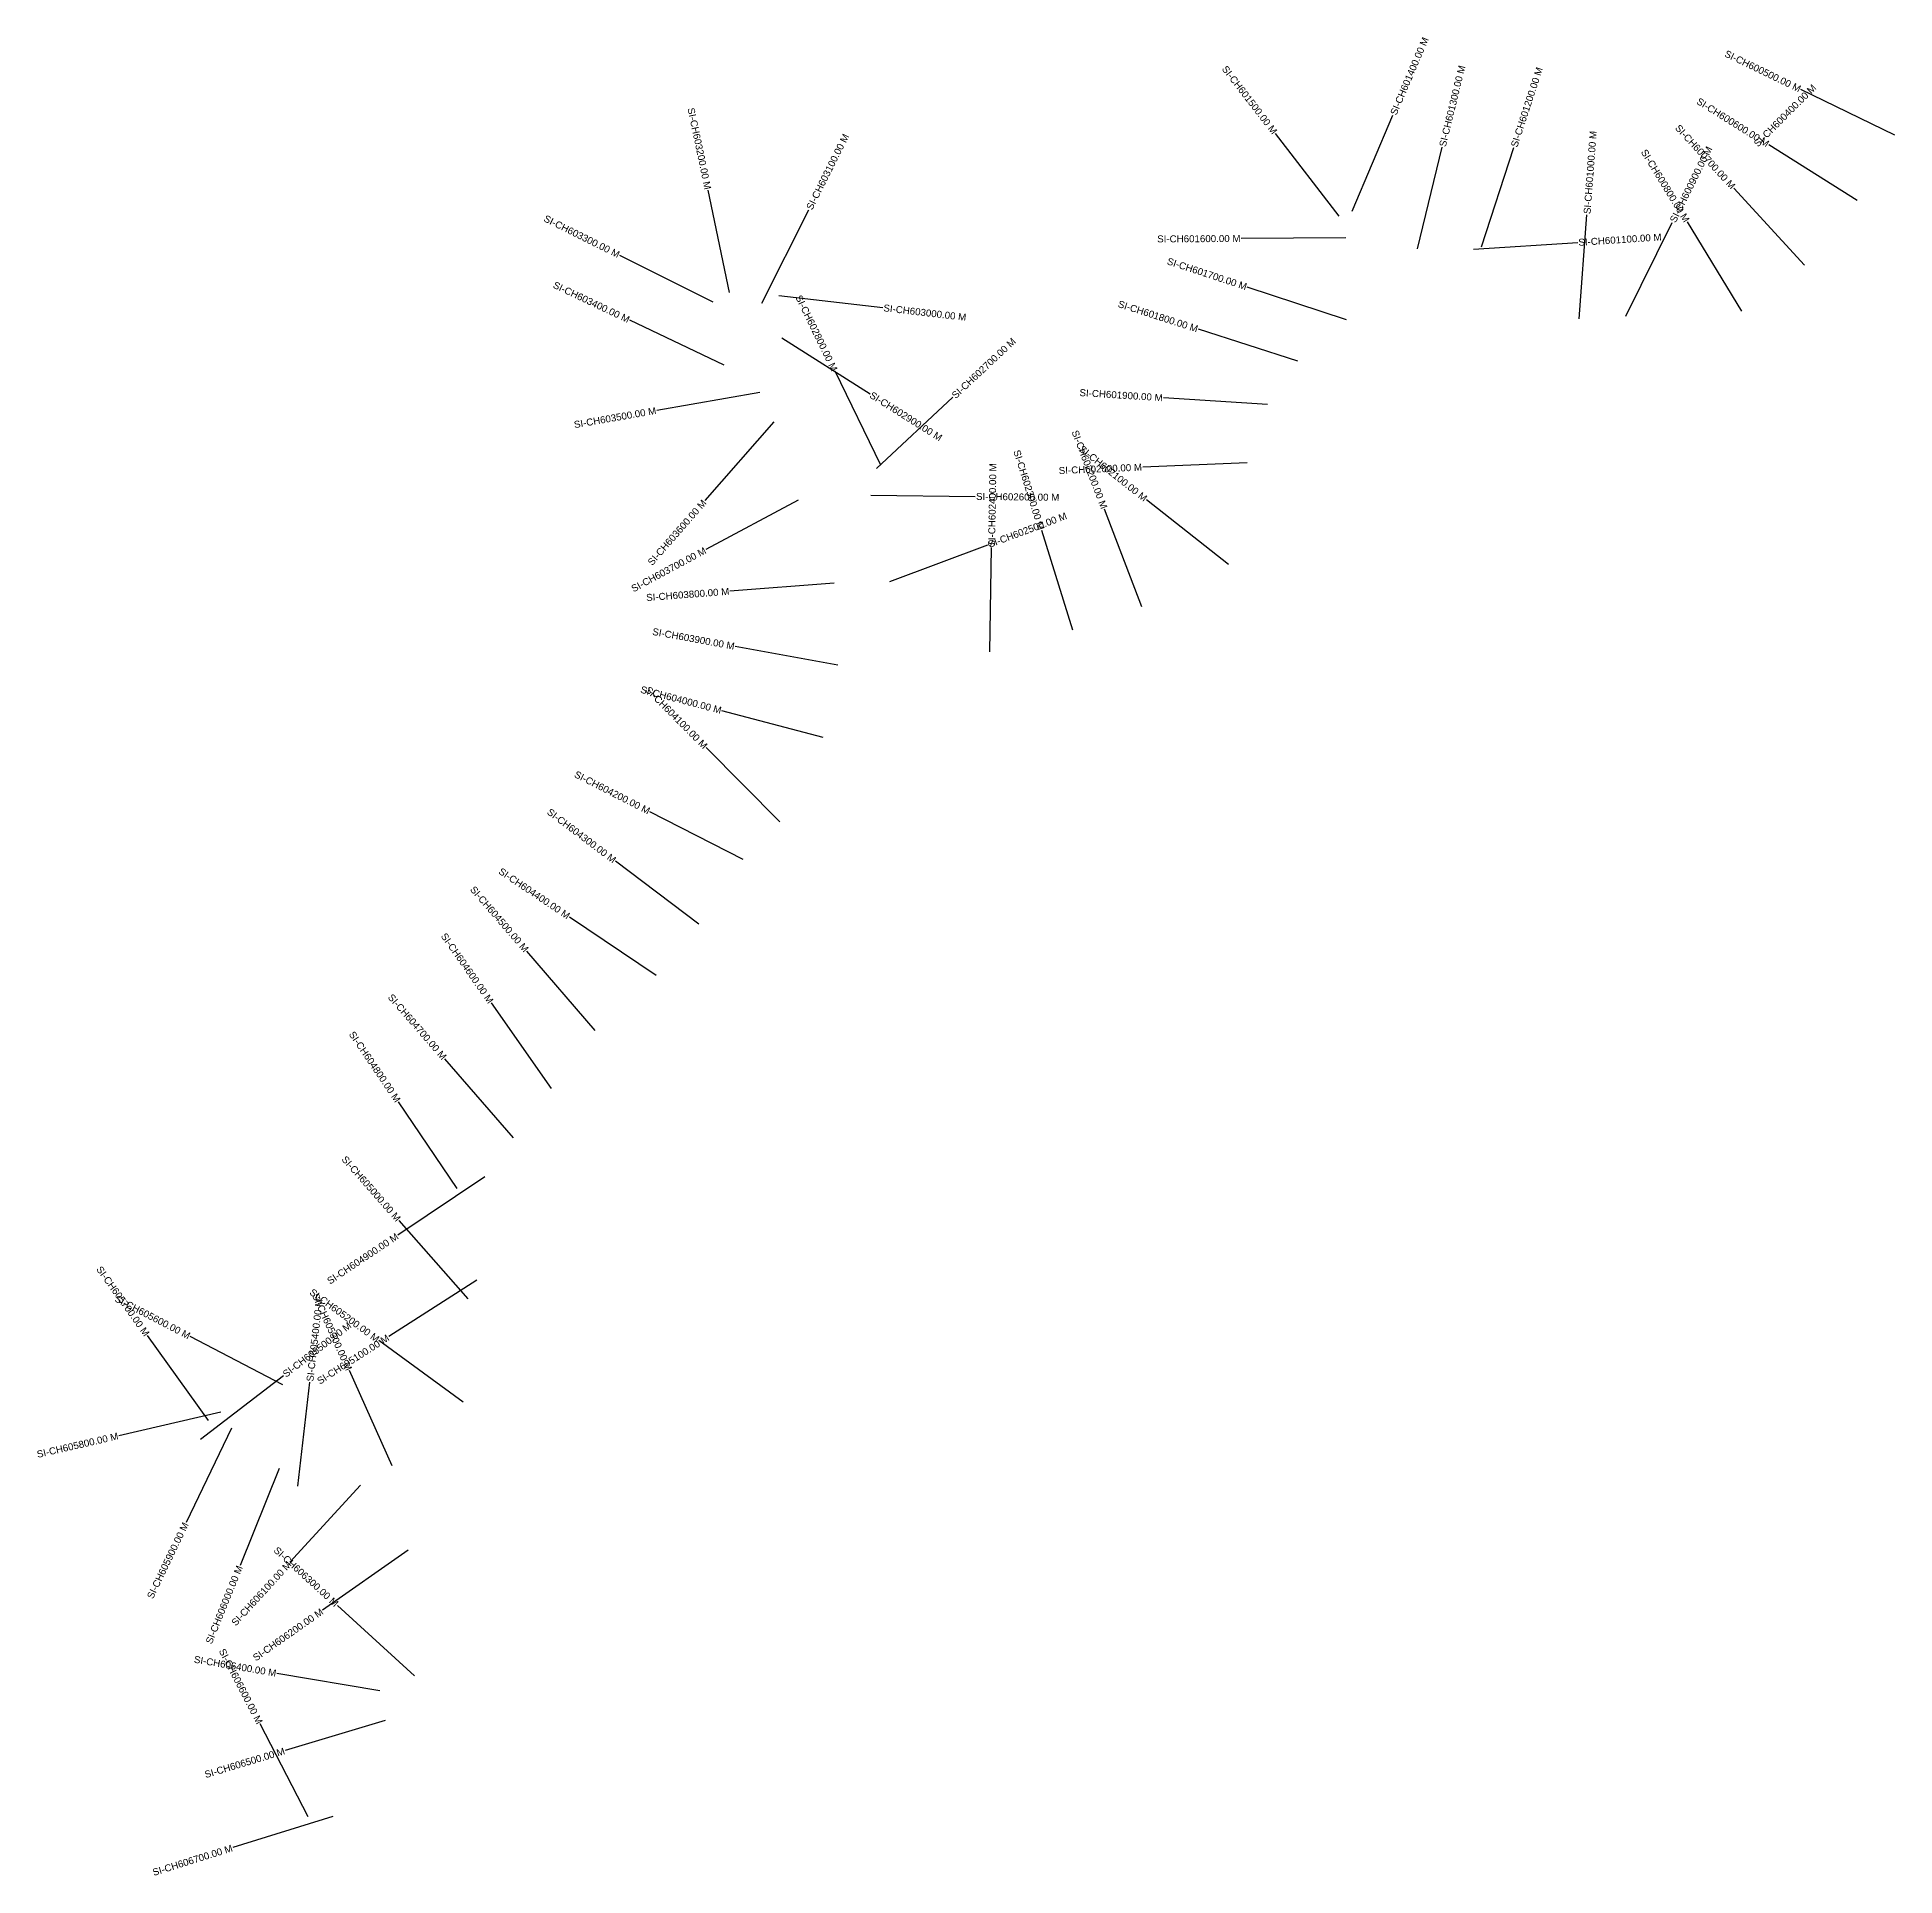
# Model space of a CAD drawing. Header units: metres. Extents: x 319601 to 326388, y 1828891 to 1831530.
# Drawn here: x 319601 to 322267, y 1828891 to 1831530 of the extents above; entities that cross this region are included whole.
import ezdxf
from ezdxf.enums import TextEntityAlignment as Align

# ---------------------------------------------------------------- set-up
doc = ezdxf.new("R2010")
doc.units = ezdxf.units.M
doc.header["$MEASUREMENT"] = 0
doc.layers.add('CS', color=134, linetype='Continuous')
doc.layers.add('CSMark', color=6, linetype='Continuous')
doc.styles.get("Standard").update_dxf_attribs({"font": 'arial.ttf'})

msp = doc.modelspace()

# ---------------------------------------------------------------- linework, layer by layer
at = {"layer": 'CS'}
for p, q in [((322267.2, 1831389.1), (322132.3, 1831454.6)), ((321488.1, 1831280), (321546.7, 1831418)), ((321469.8, 1831272.9), (321378.2, 1831391.7)), ((321581.9, 1831226.2), (321617.5, 1831371.9)), ((321673.9, 1831228.9), (321720.2, 1831371.6)), ((322213.2, 1831295.5), (322086.2, 1831375.3)), ((320594.7, 1831163.7), (320564, 1831310.5)), ((322137.6, 1831202.8), (322036.2, 1831313.4)), ((320641.2, 1831148.1), (320708.3, 1831282.3)), ((321814.2, 1831125.5), (321825.3, 1831275.1)), ((321881.1, 1831129.6), (321947.7, 1831264.1)), ((322047.7, 1831136.8), (321969.5, 1831264.8)), ((321479, 1831241.9), (321329, 1831241.1)), ((321662.3, 1831225.5), (321812, 1831235.3)), ((320571.2, 1831149.6), (320437, 1831216.7)), ((320665.6, 1831159.2), (320814.6, 1831141.8)), ((321480.1, 1831124.2), (321337.7, 1831171.2)), ((320586.8, 1831059.2), (320451.3, 1831123.6)), ((321410.3, 1831064.7), (321267.5, 1831110.7)), ((320669.6, 1831098.2), (320796.5, 1831018.2)), ((320811.7, 1830915.6), (320746.1, 1831050.5)), ((320638, 1831020.1), (320490.2, 1830994.3)), ((320805.5, 1830910.7), (320915, 1831013.2)), ((321367, 1831002.8), (321217.3, 1831012.3)), ((320658, 1830977.8), (320559.3, 1830864.9)), ((321337.4, 1830919.2), (321187.6, 1830912.9)), ((320693, 1830865.6), (320560.8, 1830794.6)), ((320797.4, 1830872.7), (320947.4, 1830870.9)), ((321310.6, 1830772.9), (321193, 1830866)), ((321186.5, 1830712.5), (321133, 1830852.7)), ((321087.5, 1830679), (321042.7, 1830822.1)), ((320824.8, 1830748.7), (320965.3, 1830801.3)), ((320968.1, 1830647.7), (320970.6, 1830797.7)), ((320744.8, 1830746.2), (320595.2, 1830734.8)), ((320750.2, 1830628.6), (320602.7, 1830655.5)), ((320728.8, 1830524.9), (320583.8, 1830563.3)), ((320666.9, 1830403.9), (320561.2, 1830510.3)), ((320614, 1830350), (320480.4, 1830418.3)), ((320550.5, 1830256.8), (320430.8, 1830347.2)), ((320489.3, 1830183.4), (320364.8, 1830267.1)), ((320401.9, 1830104.6), (320303.9, 1830218.2)), ((320339.1, 1830021.1), (320253, 1830143.9)), ((320284.5, 1829950.4), (320186.2, 1830063.7)), ((320203.8, 1829877.8), (320119.6, 1830002)), ((320243.3, 1829894.2), (320118.6, 1829810.7)), ((320219.6, 1829719.2), (320120.5, 1829831.8)), ((320231.9, 1829745.9), (320105.5, 1829665.1)), ((319846.7, 1829544.5), (319759.4, 1829666.5)), ((319953.6, 1829595.8), (319820.5, 1829665)), ((320212.3, 1829571.2), (320091.1, 1829659.6)), ((319835.4, 1829517.9), (319954.3, 1829609.3)), ((320110.6, 1829479.5), (320049.1, 1829616.3)), ((319974.9, 1829450.6), (319992.1, 1829599.6)), ((319864.3, 1829556.6), (319718.1, 1829522.9)), ((319879.7, 1829533.6), (319814.6, 1829398.5)), ((319948.3, 1829475.8), (319892, 1829336.8)), ((320064.9, 1829452.1), (319963.7, 1829341.4)), ((320133.3, 1829358.6), (320010.6, 1829272.3)), ((320142.4, 1829178.2), (320031.7, 1829279.4)), ((320092.9, 1829156.5), (319945, 1829181.8)), ((319989.9, 1828976), (319921.1, 1829109.2)), ((320100.5, 1829114.3), (319956.9, 1829071)), ((320025, 1828976.3), (319881.8, 1828931.7))]:
    msp.add_line(p, q, dxfattribs=at)

# ---------------------------------------------------------------- texts
at = {"layer": 'CSMark'}
for s, rotation, p in [('SI-CH601400.00 M', 66.9898, (321547.1, 1831419)), ('SI-CH601300.00 M', 76.258, (321617.7, 1831372.9)), ('SI-CH601200.00 M', 72.0156, (321720.5, 1831372.6)), ('SI-CH601000.00 M', 85.7312, (321825.4, 1831276.1)), ('SI-CH603100.00 M', 63.4495, (320708.7, 1831283.2)), ('SI-CH600900.00 M', 63.6567, (321948.1, 1831265)), ('SI-CH601100.00 M', 3.7555, (321813, 1831235.4)), ('SI-CH603000.00 M', 353.3307, (320815.6, 1831141.6)), ('SI-CH602700.00 M', 43.1118, (320915.8, 1831013.9)), ('SI-CH602900.00 M', 327.7443, (320797.3, 1831017.6)), ('SI-CH602400.00 M', 89.0346, (320970.7, 1830798.7)), ('SI-CH602600.00 M', 359.3008, (320948.4, 1830870.9)), ('SI-CH602500.00 M', 20.5317, (320966.2, 1830801.6)), ('SI-CH605400.00 M', 83.4506, (319992.2, 1829600.6)), ('SI-CH605500.00 M', 37.5351, (319955.1, 1829609.9))]:
    msp.add_text(s, height=10, rotation=rotation, dxfattribs=at).set_placement(p, align=Align.MIDDLE_LEFT)
for s, rotation, p in [('SI-CH600500.00 M', 334.0902, (322131.4, 1831455)), ('SI-CH601500.00 M', 307.6392, (321377.6, 1831392.5)), ('SI-CH600400.00 M', 45.0165, (322151.7, 1831459.7)), ('SI-CH603200.00 M', 281.8372, (320563.7, 1831311.5)), ('SI-CH600600.00 M', 327.8662, (322085.3, 1831375.8)), ('SI-CH600700.00 M', 312.5264, (322035.5, 1831314.1)), ('SI-CH600800.00 M', 301.4489, (321968.9, 1831265.7)), ('SI-CH603300.00 M', 333.4227, (320436.1, 1831217.2)), ('SI-CH601600.00 M', 0.3077, (321328, 1831241)), ('SI-CH601700.00 M', 341.7194, (321336.7, 1831171.5)), ('SI-CH603400.00 M', 334.6011, (320450.4, 1831124)), ('SI-CH602800.00 M', 295.9288, (320745.6, 1831051.4)), ('SI-CH601800.00 M', 342.1693, (321266.6, 1831111)), ('SI-CH601900.00 M', 356.3833, (321216.3, 1831012.4)), ('SI-CH603500.00 M', 9.8922, (320489.2, 1830994.2)), ('SI-CH602200.00 M', 290.8954, (321132.7, 1830853.6)), ('SI-CH602100.00 M', 321.6149, (321192.2, 1830866.7)), ('SI-CH602300.00 M', 287.3991, (321042.4, 1830823.1)), ('SI-CH602000.00 M', 2.4096, (321186.6, 1830912.9)), ('SI-CH603600.00 M', 48.8308, (320558.6, 1830864.1)), ('SI-CH603700.00 M', 28.2495, (320559.9, 1830794.1)), ('SI-CH603800.00 M', 4.3636, (320594.2, 1830734.7)), ('SI-CH603900.00 M', 349.6593, (320601.7, 1830655.7)), ('SI-CH604000.00 M', 345.1739, (320582.8, 1830563.6)), ('SI-CH604100.00 M', 314.8099, (320560.5, 1830511)), ('SI-CH604200.00 M', 332.9448, (320479.5, 1830418.7)), ('SI-CH604300.00 M', 322.925, (320430, 1830347.8)), ('SI-CH604400.00 M', 326.0582, (320364, 1830267.7)), ('SI-CH604500.00 M', 310.7765, (320303.3, 1830219)), ('SI-CH604600.00 M', 305.0388, (320252.4, 1830144.8)), ('SI-CH604700.00 M', 310.9472, (320185.6, 1830064.5)), ('SI-CH604800.00 M', 304.1702, (320119, 1830002.8)), ('SI-CH605000.00 M', 311.3553, (320119.8, 1829832.5)), ('SI-CH604900.00 M', 33.8067, (320117.8, 1829810.2)), ('SI-CH605700.00 M', 305.5965, (319758.8, 1829667.3)), ('SI-CH605600.00 M', 332.5288, (319819.6, 1829665.4)), ('SI-CH605200.00 M', 323.8793, (320090.3, 1829660.2)), ('SI-CH605300.00 M', 294.177, (320048.7, 1829617.2)), ('SI-CH605100.00 M', 32.5902, (320104.7, 1829664.6)), ('SI-CH605800.00 M', 12.9534, (319717.1, 1829522.7)), ('SI-CH605900.00 M', 64.2999, (319814.2, 1829397.6)), ('SI-CH606100.00 M', 47.5707, (319963, 1829340.6)), ('SI-CH606300.00 M', 317.5523, (320031, 1829280.1)), ('SI-CH606000.00 M', 67.9866, (319891.7, 1829335.8)), ('SI-CH606200.00 M', 35.1128, (320009.8, 1829271.7)), ('SI-CH606600.00 M', 297.3406, (319920.6, 1829110.1)), ('SI-CH606400.00 M', 350.265, (319944, 1829182)), ('SI-CH606500.00 M', 16.7887, (319955.9, 1829070.7)), ('SI-CH606700.00 M', 17.314, (319880.9, 1828931.4))]:
    msp.add_text(s, height=10, rotation=rotation, dxfattribs=at).set_placement(p, align=Align.MIDDLE_RIGHT)

doc.saveas('drawing.dxf')
